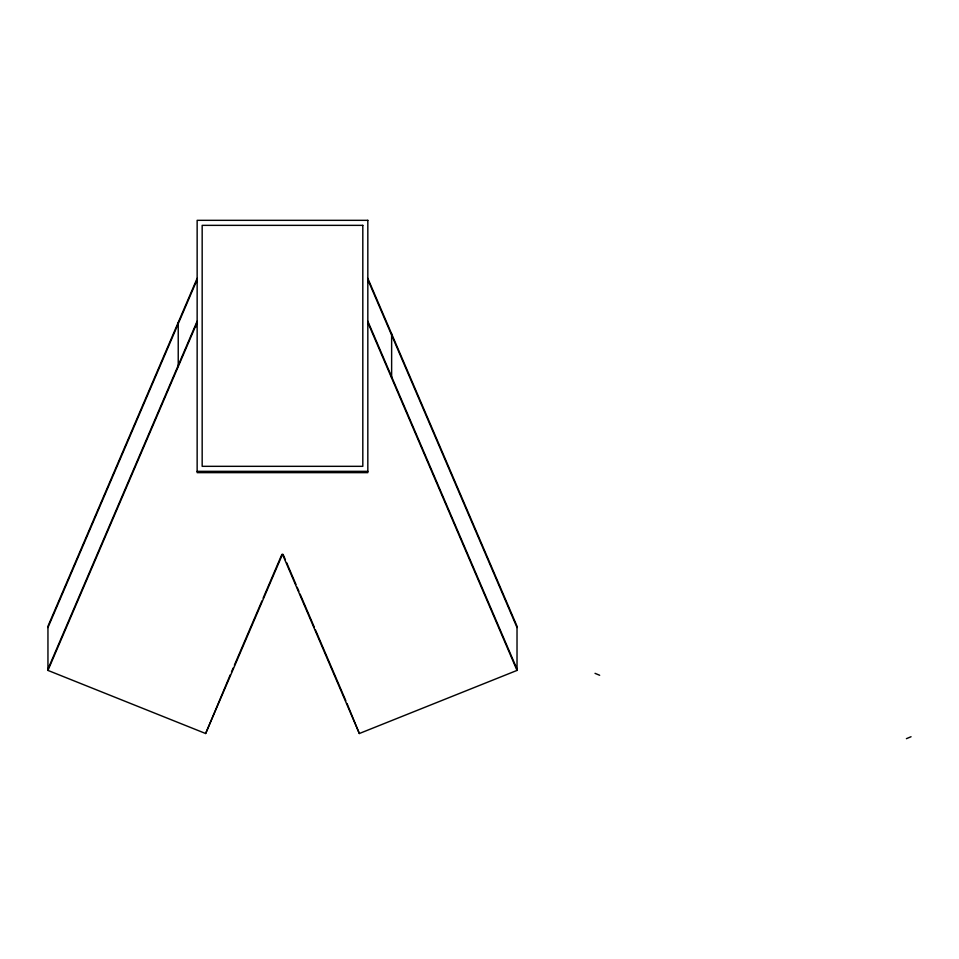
<?xml version="1.0" encoding="UTF-8"?>
<svg xmlns="http://www.w3.org/2000/svg" width="959" height="959" viewBox="0 0 959 959"><rect width="100%" height="100%" fill="white"/><g stroke="black" fill="none" stroke-linecap="round" stroke-linejoin="round"><path stroke-width="1.44" d="M196.559 282.497L197.146 279.62L47.95 627.546M195.96 326.935L197.146 321.205L47.95 669.118M197.146 278.326L47.95 626.239L47.95 670.413L205.646 733.515L282.485 554.314L359.337 733.515L517.021 670.413L517.021 626.239L367.824 278.326M47.95 670.413L197.146 322.5M230.28 674.752L205.646 733.515M231.455 672.019L233.217 667.92M234.38 665.186L261.951 600.885M263.126 598.152L281.898 554.374M906.411 738.67L911.05 736.74M197.146 471.337L367.824 471.337M595.036 673.35L599.663 675.268M517.021 627.546L367.824 279.62L368.424 282.497M517.021 669.118L367.824 321.205L368.424 324.07M367.824 322.5L517.021 670.413M283.073 554.374L285.422 559.852M286.597 562.585L295.983 584.475M297.146 587.208L298.908 591.319M300.083 594.053L314.168 626.874M315.331 629.619L345.839 700.753M347.014 703.486L359.337 733.515M391.632 333.828L391.632 378.002M178.23 322.452L178.23 366.626M367.824 220.33L197.146 220.33L197.146 472.643L367.824 472.643L367.824 220.33M362.814 225.353L202.169 225.353L202.169 466.326L362.814 466.326L362.814 225.353"/></g></svg>
